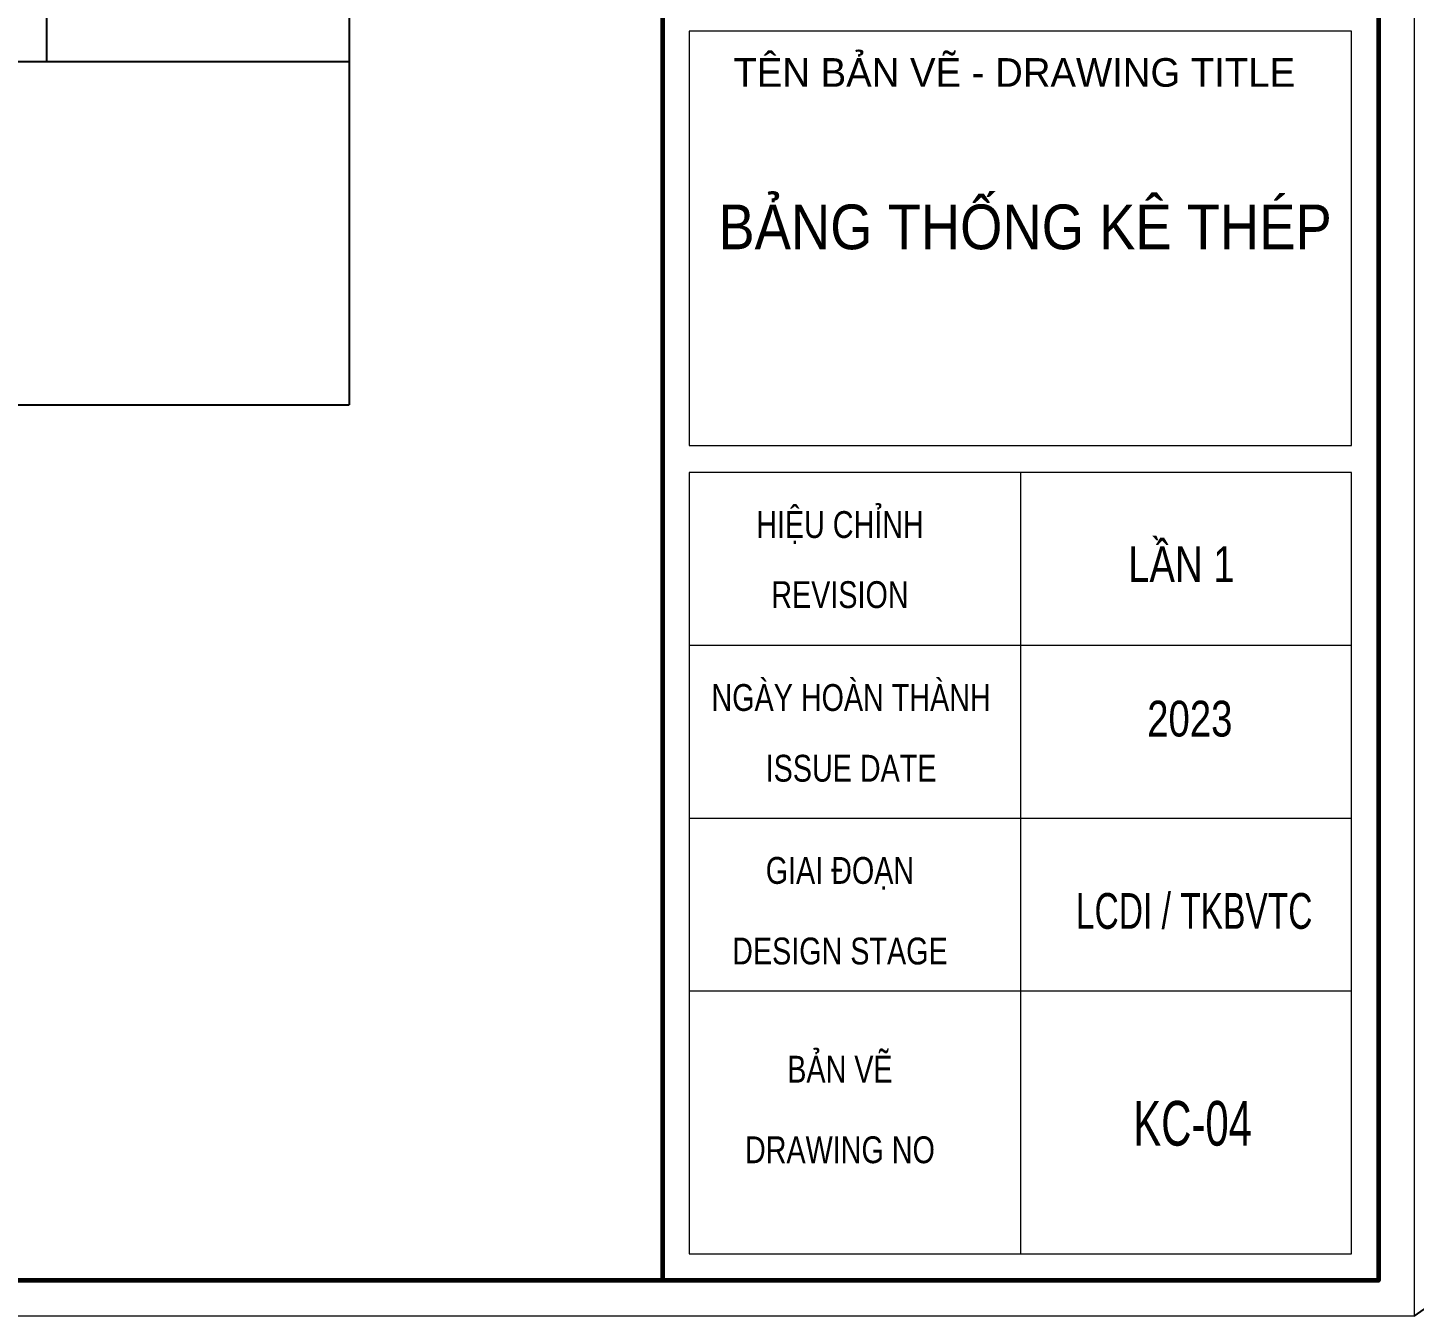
# Model space of a CAD drawing. Header units: millimetres. Extents: x 142758 to 365363, y -504867 to -415100.
# Drawn here: x 332381 to 336641, y -478817 to -474855 of the extents above; entities that cross this region are included whole.
import ezdxf
from ezdxf.enums import TextEntityAlignment as Align

# ---------------------------------------------------------------- set-up
doc = ezdxf.new("R2010")
doc.units = ezdxf.units.MM
doc.header["$LTSCALE"] = 20
doc.header["$MEASUREMENT"] = 0
doc.linetypes.add('HIDDEN', pattern=[0.375, 0.25, -0.125])
doc.layers.get('Defpoints').update_dxf_attribs({"color": 1})
doc.layers.add('KCS_Plotter', color=11, linetype='Continuous', plot=False)
doc.layers.add('Khungten_LCDI', color=7, linetype='Continuous')
for name, color, linetype, lineweight in [('LC MANH DUT', 35, 'HIDDEN', 5), ('LC Net thay', 7, 'Continuous', 25), ('LC Text1', 3, 'Continuous', 20)]:
    doc.layers.add(name, color=color, linetype=linetype, lineweight=lineweight)
doc.styles.add('Khungten', font='VHAVAN.TTF', dxfattribs={"width": 0.9, "height": 5000})
doc.styles.add('Title', font='VHBLACK.TTF', dxfattribs={"width": 0.8})

# ---------------------------------------------------------------- blocks, each defined once
blk = doc.blocks.new('lcdi fix')
at = {"layer": 'Defpoints', "lineweight": 0}
blk.add_lwpolyline([(-1200, -14850), (-1200, 14850), (40800, 14850), (40800, -14850)], close=True, dxfattribs=at)
at = {"layer": 'Khungten_LCDI', "color": 5, "lineweight": 60}
blk.add_line((36600, 14650), (36600, -14650), dxfattribs=at)
at = {"layer": 'Khungten_LCDI', "color": 5, "lineweight": 25}
blk.add_line((40600, -14650), (40600, 14650), dxfattribs=at)
at = {"layer": 'Khungten_LCDI', "color": 9, "lineweight": 15}
for p, q in [((38600, -10133.4), (38600, -14500)), ((40450, -11100), (36750, -11100)), ((40450, -12066.7), (36750, -12066.7)), ((40450, -13033.3), (36750, -13033.3))]:
    blk.add_line(p, q, dxfattribs=at)
at = {"layer": 'Khungten_LCDI', "color": 5, "lineweight": 60}
blk.add_lwpolyline([(0, -14650), (0, 14650), (40600, 14650), (40600, -14650)], close=True, dxfattribs=at)
at = {"layer": 'Khungten_LCDI', "color": 9, "lineweight": 15}
for points in [[(36750, -9983.4), (40450, -9983.4), (40450, -7667.3), (36750, -7667.3)], [(36750, -14500), (40450, -14500), (40450, -10133.4), (36750, -10133.4)]]:
    blk.add_lwpolyline(points, close=True, dxfattribs=at)
at = {"color": 7, "style": 'Khungten'}
blk.add_text('tªn b¶n vÏ - drawing title', height=160, dxfattribs=at).set_placement((38565.6, -7977.2), align=Align.CENTER)
at = {"color": 7}
for s, height, style, width, p in [('hiÖu chØnh', 150, 'Khungten', 0.8, (37591.7, -10499.4)), ('revision', 150, 'Khungten', 0.8, (37591.7, -10891)), ('ngµy hoµn thµnh', 150, 'Khungten', 0.8, (37654, -11466.1)), ('issue date', 150, 'Khungten', 0.8, (37654, -11861.5)), ('giai ®o¹n', 150, 'Khungten', 0.8, (37591.7, -12432.7)), ('lcdi / tkbvtc', 200, 'Title', 0.7, (39570.6, -12684.1)), ('design stage', 150, 'Khungten', 0.8, (37591.7, -12883.2)), ('b¶n vÏ', 150, 'Khungten', 0.8, (37591.7, -13543.7)), ('drawing nO', 150, 'Khungten', 0.8, (37591.7, -13994.2))]:
    blk.add_text(s, height=height, dxfattribs=dict(at, style=style, width=width)).set_placement(p, align=Align.CENTER)
at = {"color": 7, "style": 'Khungten', "width": 0.8}
for tag, p in [('REVISION', (39498.8, -10746.3)), ('NGAYHT', (39546.1, -11609.4))]:
    blk.add_attdef(tag, text='', height=200, dxfattribs=at).set_placement(p, align=Align.CENTER)
at = {"layer": 'LC Text1', "style": 'Title', "width": 1.485915}
for tag, p, p2 in [('TENBANVE1', (36912.7, -8885.8), (40339.1, -8885.8)), ('TENBANVE2', (36912.7, -9562.5), (40339.1, -9562.5))]:
    blk.add_attdef(tag, text='', height=250, dxfattribs=at).set_placement(p, p2, align=Align.FIT)
at = {"layer": 'LC Text1', "style": 'Title', "width": 0.7}
blk.add_attdef('SOBANVE', text='', height=250, dxfattribs=at).set_placement((39562, -13896.2), align=Align.CENTER)

msp = doc.modelspace()

# ---------------------------------------------------------------- linework, layer by layer
at = {"layer": 'KCS_Plotter', "ltscale": 2}
msp.add_line((336641.3, -478816.8), (359741.3, -462481.8), dxfattribs=at)
at = {"layer": 'LC MANH DUT', "ltscale": 20}
msp.add_line((325913.1, -474958.9), (333368.5, -474958.9), dxfattribs=at)
at = {"layer": 'LC Net thay'}
for p, q in [((333368.5, -468918.6), (333368.5, -476014.9)), ((332439.2, -469425.5), (332439.2, -474958.9)), ((325279.5, -474958.9), (333368.5, -474958.9)), ((325279.5, -474958.9), (333368.5, -474958.9)), ((325279.5, -476014.9), (333368.5, -476014.9))]:
    msp.add_line(p, q, dxfattribs=at)

# ---------------------------------------------------------------- block references
ref = msp.add_blockref('lcdi fix', (314201.3, -470649.3), dxfattribs=dict(at, xscale=0.55, yscale=0.55, zscale=0.55))
ref.add_attrib('NGAYHT', '2023', dxfattribs={"layer": 'LC Text1', "height": 110, "style": 'Khungten', "width": 0.8}).set_placement((335951.7, -477034.4), align=Align.CENTER)
ref.add_attrib('REVISION', 'lÇn 1', dxfattribs={"layer": 'LC Text1', "height": 110, "style": 'Khungten', "width": 0.8}).set_placement((335925.7, -476559.7), align=Align.CENTER)
ref.add_attrib('SOBANVE', 'kc-04', dxfattribs={"layer": 'LC Text1', "height": 137.5, "style": 'Title', "width": 0.7}).set_placement((335960.4, -478292.2), align=Align.CENTER)
ref.add_attrib('TENBANVE1', 'b¶ng thèng kª THÐP', dxfattribs={"layer": 'LC Text1', "height": 137.5, "style": 'Title', "width": 0.796642}).set_placement((334503.3, -475536.4), (336387.9, -475536.4), align=Align.FIT)

doc.saveas('drawing.dxf')
